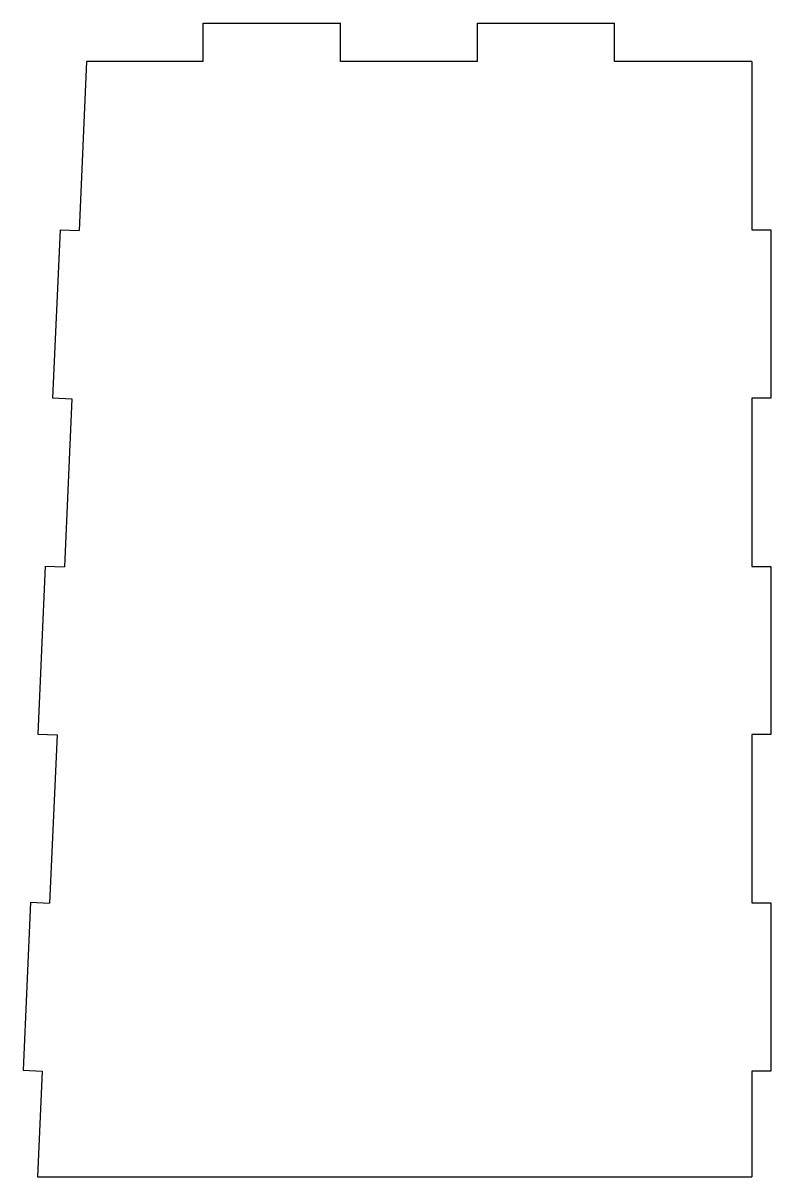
# Model space of a CAD drawing. Header units: inches. Extents: x -15.1 to 0.4, y 57.6 to 81.6.
import ezdxf

# ---------------------------------------------------------------- set-up
doc = ezdxf.new("R2010")
doc.units = ezdxf.units.IN
doc.header["$MEASUREMENT"] = 0

msp = doc.modelspace()

# ---------------------------------------------------------------- linework, layer by layer
at = {"color": 7, "linetype": 'Continuous', "lineweight": 25}
for p, q in [((-11.4, 80.8), (-11.4, 81.6)), ((-11.4, 81.6), (-8.55, 81.6)), ((-8.55, 80.8), (-8.55, 81.6)), ((-5.7, 81.6), (-2.85, 81.6)), ((-5.7, 80.8), (-5.7, 81.6)), ((-2.85, 80.8), (-2.85, 81.6)), ((-13.827, 80.8), (-13.981, 77.283)), ((-11.4, 80.8), (-13.827, 80.8)), ((-5.7, 80.8), (-8.55, 80.8)), ((0, 80.8), (-2.85, 80.8)), ((0, 80.8), (0, 77.3)), ((-14.378, 77.301), (-14.532, 73.804)), ((-14.378, 77.301), (-13.981, 77.283)), ((0, 77.3), (0.4, 77.3)), ((0.4, 77.3), (0.4, 73.8)), ((-14.532, 73.804), (-14.134, 73.787)), ((-14.134, 73.787), (-14.287, 70.29)), ((0, 73.8), (0, 70.3)), ((0.4, 73.8), (0, 73.8)), ((-14.685, 70.307), (-14.839, 66.811)), ((-14.685, 70.307), (-14.287, 70.29)), ((0, 70.3), (0.4, 70.3)), ((0.4, 70.3), (0.4, 66.8)), ((-14.839, 66.811), (-14.441, 66.793)), ((-14.441, 66.793), (-14.594, 63.297)), ((0, 66.8), (0, 63.3)), ((0.4, 66.8), (0, 66.8)), ((-14.993, 63.314), (-15.146, 59.818)), ((-14.993, 63.314), (-14.594, 63.297)), ((0, 63.3), (0.4, 63.3)), ((0.4, 63.3), (0.4, 59.8)), ((-15.146, 59.818), (-14.747, 59.8)), ((-14.747, 59.8), (-14.844, 57.6)), ((0, 59.8), (0, 57.6)), ((0.4, 59.8), (0, 59.8)), ((-14.844, 57.6), (0, 57.6))]:
    msp.add_line(p, q, dxfattribs=at)

doc.saveas('drawing.dxf')
